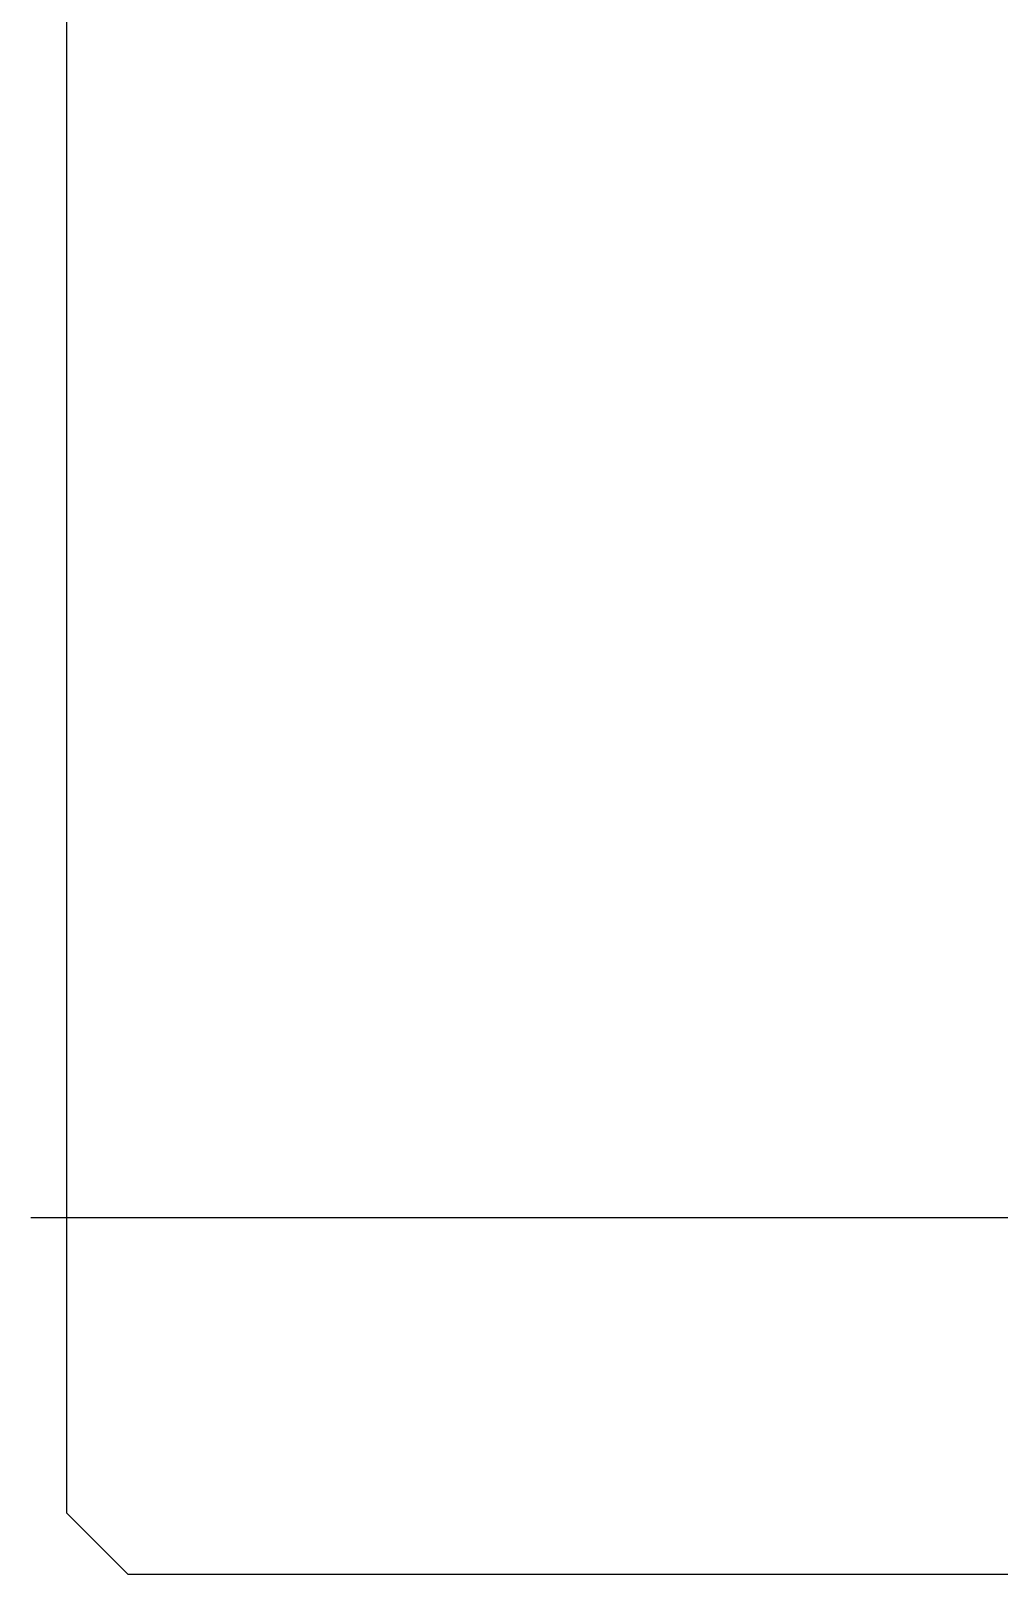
# Model space of a CAD drawing. Header units: millimetres. Extents: x -18 to 142, y -7 to 153.
# Drawn here: x -17.83 to -0.91, y -6.72 to 20.22 of the extents above; entities that cross this region are included whole.
import ezdxf

# ---------------------------------------------------------------- set-up
doc = ezdxf.new("R2010")
doc.units = ezdxf.units.MM
doc.layers.add('DICING', color=4, linetype='Continuous')
doc.layers.add('WAFER', color=1, linetype='Continuous')

msp = doc.modelspace()

# ---------------------------------------------------------------- linework, layer by layer
at = {"layer": 'DICING'}
for q in [(37.67, -0.5), (58.57, -0.5), (79.47, -0.5), (100.37, -0.5), (121.27, -0.5), (142.17, -0.5), (142.17, -0.5), (142.17, -0.5), (142.17, -0.5), (142.17, -0.5), (142.17, -0.5), (142.17, -0.5), (142.17, -0.5), (142.17, -0.5), (142.17, -0.5), (142.17, -0.5), (142.17, -0.5), (142.17, -0.5), (142.17, -0.5), (142.17, -0.5), (142.17, -0.5), (142.17, -0.5), (142.17, -0.5), (142.17, -0.5), (142.17, -0.5), (142.17, -0.5), (142.17, -0.5), (142.17, -0.5), (142.17, -0.5), (142.17, -0.5), (142.17, -0.5), (142.17, -0.5), (142.17, -0.5), (142.17, -0.5), (142.17, -0.5), (142.17, -0.5), (142.17, -0.5), (142.17, -0.5), (142.17, -0.5), (142.17, -0.5), (142.17, -0.5), (142.17, -0.5)]:
    msp.add_line((-17.83, -0.5), q, dxfattribs=at)
at = {"layer": 'WAFER'}
msp.add_lwpolyline([(-16.136, -6.725), (140.476, -6.725), (141.545, -5.656), (141.545, 150.956), (140.476, 152.025), (-16.136, 152.025), (-17.205, 150.956), (-17.205, -5.656), (-16.136, -6.725)], close=True, dxfattribs=at)

doc.saveas('drawing.dxf')
